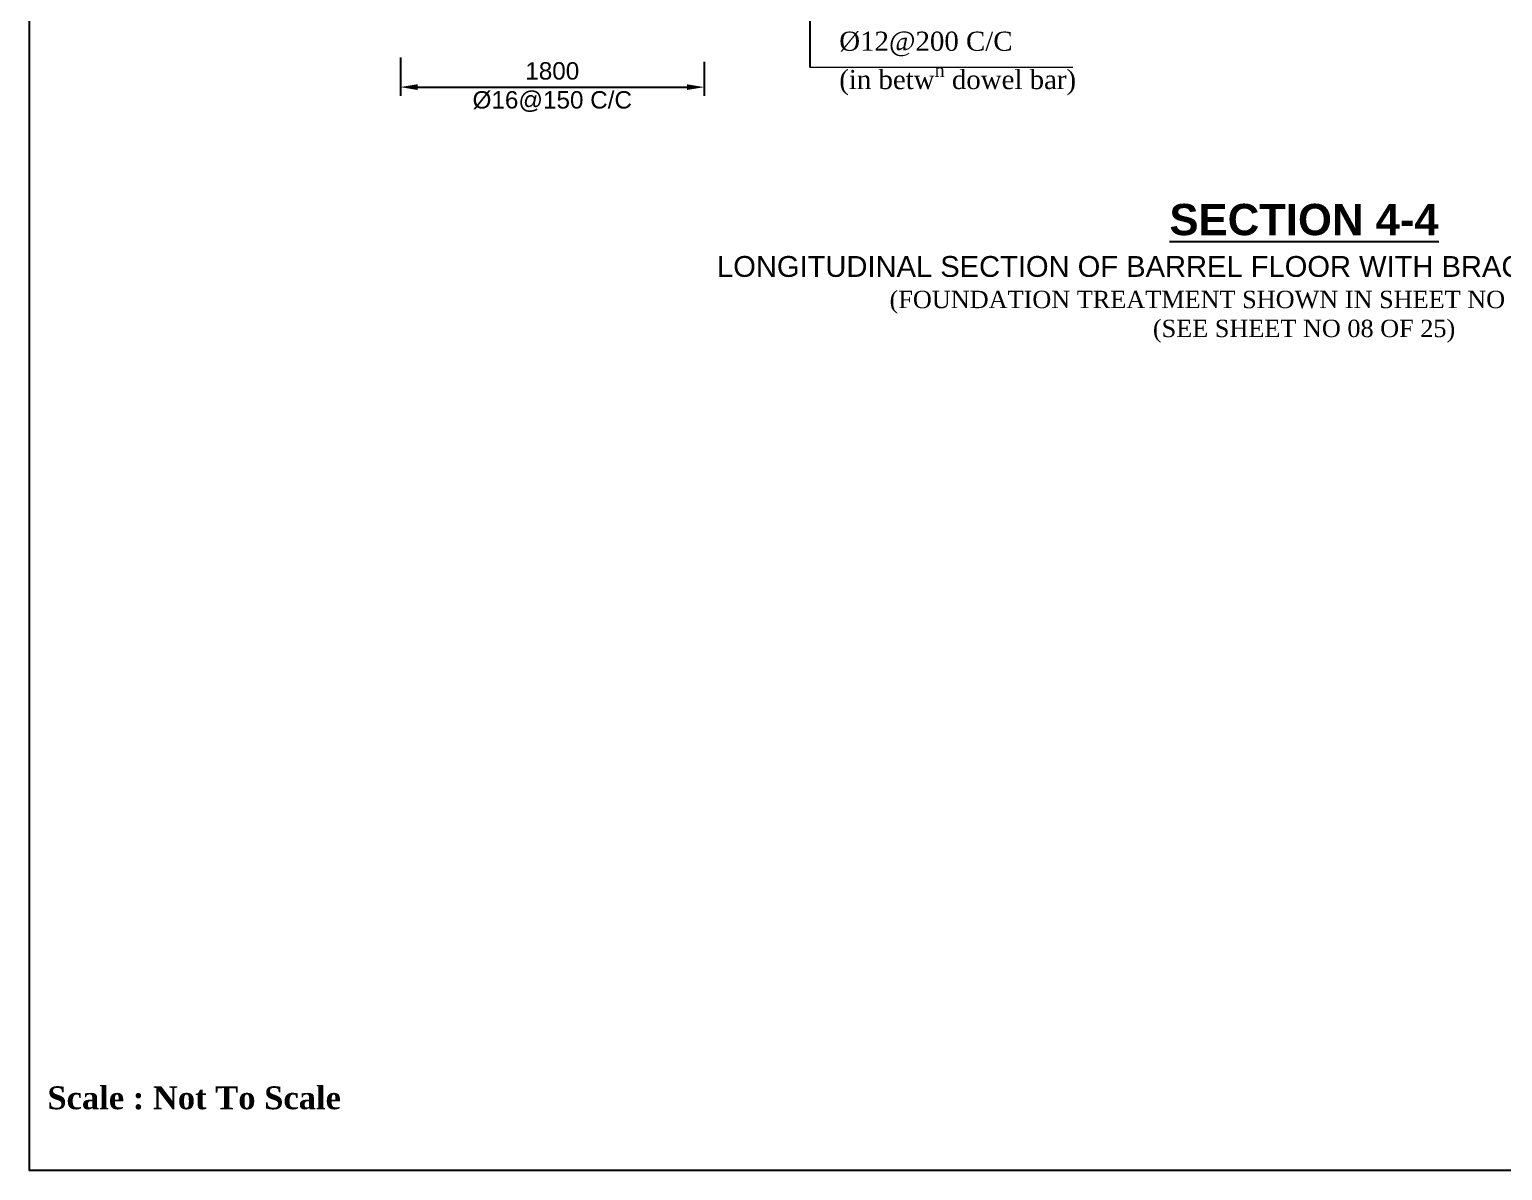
# Model space of a CAD drawing. Extents: x -358915 to 1258323, y -1667244 to -305611.
# Drawn here: x 469161 to 477645, y -1482672 to -1476102 of the extents above; entities that cross this region are included whole.
import ezdxf

# ---------------------------------------------------------------- set-up
doc = ezdxf.new("R2010")
doc.units = 0
doc.header["$LTSCALE"] = 300
doc.header["$MEASUREMENT"] = 0
doc.layers.get('DEFPOINTS').update_dxf_attribs({"linetype": 'CONTINUOUS'})
doc.layers.add('Dim', color=7, linetype='CONTINUOUS', lineweight=9)
for name, color, linetype in [('LINE', 7, 'CONTINUOUS'), ('TEXT', 10, 'CONTINUOUS'), ('TXT', 7, 'CONTINUOUS')]:
    doc.layers.add(name, color=color, linetype=linetype)
doc.styles.add('Arial', font='arial.ttf')
doc.styles.add('DIM', font='isocp3.shx')
doc.dimstyles.new('dim_20', dxfattribs={"dimtxt": 40, "dimasz": 40, "dimexe": 20, "dimexo": 20, "dimgap": 15, "dimtad": 1, "dimdec": 0, "dimzin": 0, "dimdsep": 46, "dimtxsty": 'DIM', "dimcen": 150, "dimclrd": 5, "dimclre": 5, "dimclrt": 7, "dimadec": 0, "dimazin": 0, "dimtfac": 1, "dimtdec": 0, "dimtmove": 0, "dimatfit": 3, "dimfxl": 20, "dimtolj": 1, "dimtzin": 0, "dimarcsym": 0})
doc.dimstyles.new('dim_50', dxfattribs={"dimtxt": 100, "dimasz": 100, "dimexe": 50, "dimexo": 30, "dimgap": 30, "dimtad": 1, "dimdec": 0, "dimzin": 0, "dimdsep": 46, "dimtxsty": 'DIM', "dimcen": 0.09, "dimclrd": 5, "dimclre": 5, "dimclrt": 7, "dimadec": 0, "dimazin": 0, "dimtfac": 1, "dimtdec": 0, "dimtmove": 0, "dimatfit": 3, "dimfxl": 1, "dimtolj": 1, "dimtzin": 0, "dimarcsym": 1})

# ---------------------------------------------------------------- blocks, each defined once
blk = doc.blocks.new('*D572')
at = {"layer": 'DEFPOINTS', "color": 0, "transparency": 16777216}
for p in [(471297.3, -1476234.1), (473047.3, -1476257.7), (473047.3, -1476434.1)]:
    blk.add_point(p, dxfattribs=at)
at = {"layer": 'Dim', "color": 5, "lineweight": -2, "transparency": 16777216}
for p, q in [((471297.3, -1476264.1), (471297.3, -1476484.2)), ((473047.3, -1476287.7), (473047.3, -1476484.1)), ((471397.3, -1476434.2), (472947.3, -1476434.1))]:
    blk.add_line(p, q, dxfattribs=at)
at = {"layer": 'Dim', "color": 5, "transparency": 16777216}
for points in [[(471397.3, -1476417.5), (471397.3, -1476450.8), (471297.3, -1476434.2)], [(472947.3, -1476417.5), (472947.3, -1476450.8), (473047.3, -1476434.1)]]:
    blk.add_solid(points, dxfattribs=at)
at = {"layer": 'Dim', "color": 7, "transparency": 16777216, "insert": (472172.3, -1476434.1), "char_height": 100, "attachment_point": 5, "rotation": 0.00179, "style": 'Arial'}
blk.add_mtext('\\A1;1800\\P%%C16@150 C/C', dxfattribs=at)

msp = doc.modelspace()

# ---------------------------------------------------------------- linework, layer by layer
at = {"layer": 'Dim', "ltscale": 50}
msp.add_line((473656.5, -1476318.8), (475170.3, -1476318.8), dxfattribs=at)
at = {"layer": 'LINE'}
msp.add_lwpolyline([(492531.4, -1482672.2), (469161.4, -1482672.2), (469161.4, -1466146.3), (492531.4, -1466146.3)], close=True, dxfattribs=at)

# ---------------------------------------------------------------- texts
at = {"layer": 'Dim', "color": 7, "insert": (473825.1, -1476298), "char_height": 110, "width": 1836.856, "attachment_point": 4}
msp.add_mtext('\\A1;{\\fTimes New Roman|b0|i0|c0|p18;%%C12@200 C/C\\P(in betw\\H0.7x;\\Sn^ ;\\H1.429x; dowel bar)}', dxfattribs=at)
at = {"layer": 'TEXT', "color": 0, "linetype": 'ByBlock', "insert": (469264.7, -1482187.5), "char_height": 131.693, "width": 2441.411, "attachment_point": 1, "style": 'Arial'}
msp.add_mtext('{\\fTimes New Roman|b1|i0|c0|p18;Scale : Not To Scale}', dxfattribs=at)
at = {"layer": 'TXT', "color": 0, "insert": (471960.1, -1477506.3), "char_height": 40.095, "width": 9083.788, "attachment_point": 4}
msp.add_mtext('\\pxqc;{\\fArial|b1|i0|c0|p34;\\H4.4893x;\\L\\C6;SECTION 4-4\\H0.83333x; \\P\\fArial|b0|i0|c0|p34;\\H0.8x;\\l\\C7;LONGITUDINAL SECTION OF BARREL FLOOR WITH BRACE WALL REINFORCEMENT\\P\\fTimes New Roman|b0|i0|c0|p18;\\H0.83334x;(FOUNDATION TREATMENT SHOWN IN SHEET NO 21, 22 & 23 OF 25) \\P(SEE SHEET NO 08 OF 25)}', dxfattribs=at)

# ---------------------------------------------------------------- dimensions: what is measured, and where the dimension line sits
at = {"layer": 'Dim'}
dim = msp.add_linear_dim(base=(473047.3, -1476434.1), p1=(471297.3, -1476234.1), p2=(473047.3, -1476257.7), angle=0.00179, text='1800\\X%%C16@150 C/C', dimstyle='dim_50', override={"dimtxsty": 'Arial', "dimtmove": 1}, dxfattribs=at)
dim.commit()
dim.dimension.update_dxf_attribs({"geometry": '*D572', "text_midpoint": (472172.3, -1476434.1), "dimtype": 160})

# ---------------------------------------------------------------- leaders
at = {"layer": 'Dim', "ltscale": 50}
msp.add_leader([(471563.9, -1474993.8), (473656.5, -1474995.5), (473656.5, -1476318.8)], dimstyle='dim_20', override={"dimasz": 120, "dimgap": 15, "dimtad": 0}, dxfattribs=at)

doc.saveas('drawing.dxf')
